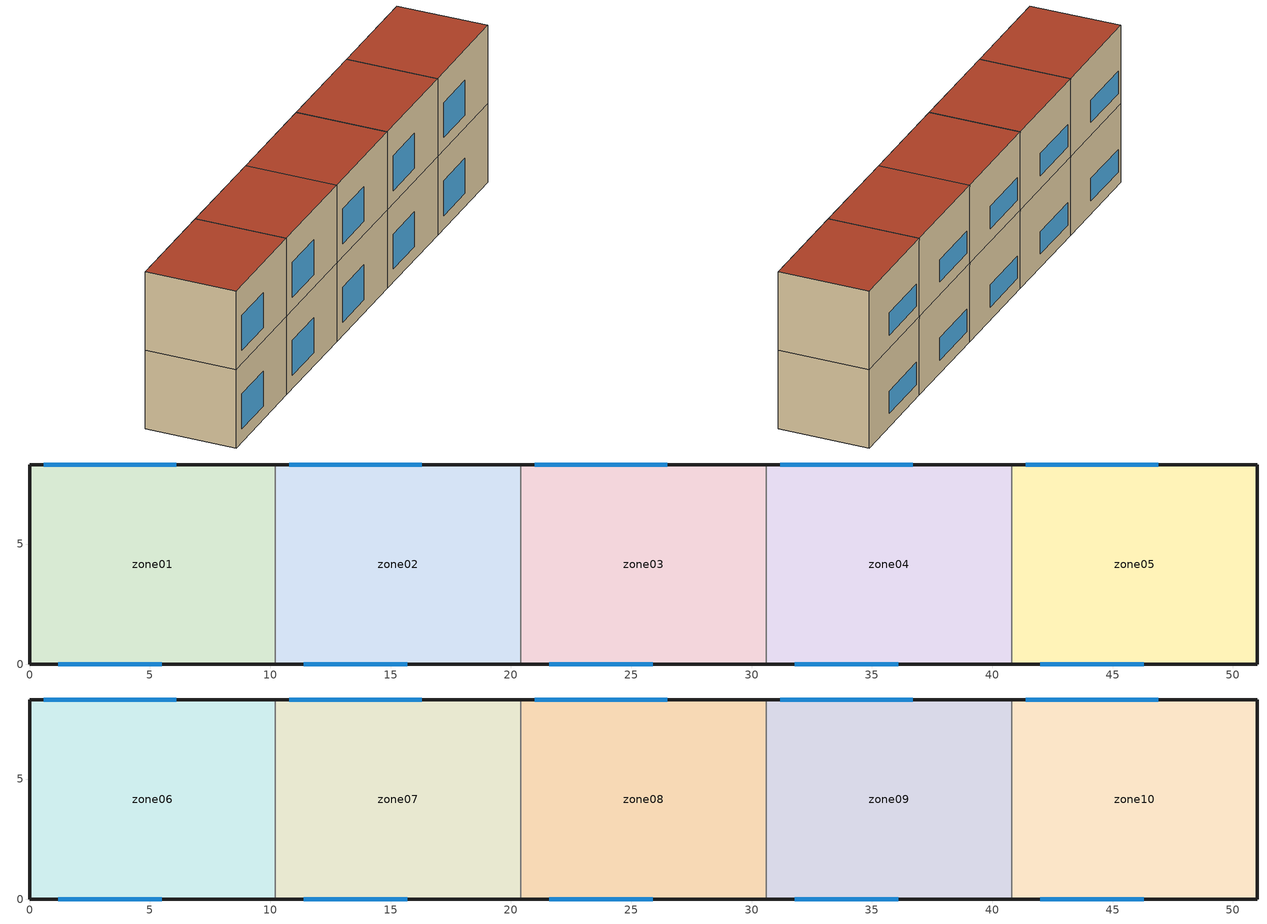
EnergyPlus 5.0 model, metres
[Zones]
zone01
 floor ground (GROUND_FLOOR): 0,0 0,8.3 10.2,8.3 10.2,0 z0
 wall outside (EXT_WALL): 10.2,8.3 0,8.3 0,0 10.2,0 z0:7.4
 wall to zone02 (ADJ_WALL): 10.2,0 10.2,8.3 z0:7.4
 window (EXT_WINDOW1): 1.2,0 5.5,0 z1.25:4.55; 6.1,8.3 0.6,8.3 z1.25:3.35
 ceiling to zone06 (ADJ_CEILING): 10.2,0 10.2,8.3 0,8.3 0,0 z7.4
zone02
 floor ground (GROUND_FLOOR): 10.2,0 10.2,8.3 20.4,8.3 20.4,0 z0
 wall outside (EXT_WALL): 20.4,8.3 10.2,8.3 / 10.2,0 20.4,0 z0:7.4
 wall to zone03 (ADJ_WALL): 20.4,0 20.4,8.3 z0:7.4
 wall to zone01 (ADJ_WALL): 10.2,8.3 10.2,0 z0:7.4
 window (EXT_WINDOW1): 11.4,0 15.7,0 z1.25:4.55; 16.3,8.3 10.8,8.3 z1.25:3.35
 ceiling to zone07 (ADJ_CEILING): 20.4,0 20.4,8.3 10.2,8.3 10.2,0 z7.4
zone03
 floor ground (GROUND_FLOOR): 20.4,0 20.4,8.3 30.6,8.3 30.6,0 z0
 wall outside (EXT_WALL): 30.6,8.3 20.4,8.3 / 20.4,0 30.6,0 z0:7.4
 wall to zone04 (ADJ_WALL): 30.6,0 30.6,8.3 z0:7.4
 wall to zone02 (ADJ_WALL): 20.4,8.3 20.4,0 z0:7.4
 window (EXT_WINDOW1): 21.6,0 25.9,0 z1.25:4.55; 26.5,8.3 21,8.3 z1.25:3.35
 ceiling to zone08 (ADJ_CEILING): 30.6,0 30.6,8.3 20.4,8.3 20.4,0 z7.4
zone04
 floor ground (GROUND_FLOOR): 30.6,0 30.6,8.3 40.8,8.3 40.8,0 z0
 wall outside (EXT_WALL): 40.8,8.3 30.6,8.3 / 30.6,0 40.8,0 z0:7.4
 wall to zone05 (ADJ_WALL): 40.8,0 40.8,8.3 z0:7.4
 wall to zone03 (ADJ_WALL): 30.6,8.3 30.6,0 z0:7.4
 window (EXT_WINDOW1): 31.8,0 36.1,0 z1.25:4.55; 36.7,8.3 31.2,8.3 z1.25:3.35
 ceiling to zone09 (ADJ_CEILING): 40.8,0 40.8,8.3 30.6,8.3 30.6,0 z7.4
zone05
 floor ground (GROUND_FLOOR): 40.8,0 40.8,8.3 51,8.3 51,0 z0
 wall outside (EXT_WALL): 40.8,0 51,0 51,8.3 40.8,8.3 z0:7.4
 wall to zone04 (ADJ_WALL): 40.8,8.3 40.8,0 z0:7.4
 window (EXT_WINDOW1): 42,0 46.3,0 z1.25:4.55; 46.9,8.3 41.4,8.3 z1.25:3.35
 ceiling to zone10 (ADJ_CEILING): 51,0 51,8.3 40.8,8.3 40.8,0 z7.4
zone06
 floor to zone01 (ADJ_CEILING): 0,0 0,8.3 10.2,8.3 10.2,0 z7.4
 wall outside (EXT_WALL): 10.2,8.3 0,8.3 0,0 10.2,0 z7.4:14.8
 wall to zone07 (ADJ_WALL): 10.2,0 10.2,8.3 z7.4:14.8
 window (EXT_WINDOW1): 1.2,0 5.5,0 z8.65:11.95; 6.1,8.3 0.6,8.3 z8.65:10.75
 roof outside (EXT_ROOF): 10.2,0 10.2,8.3 0,8.3 0,0 z14.8
zone07
 floor to zone02 (ADJ_CEILING): 10.2,0 10.2,8.3 20.4,8.3 20.4,0 z7.4
 wall outside (EXT_WALL): 20.4,8.3 10.2,8.3 / 10.2,0 20.4,0 z7.4:14.8
 wall to zone08 (ADJ_WALL): 20.4,0 20.4,8.3 z7.4:14.8
 wall to zone06 (ADJ_WALL): 10.2,8.3 10.2,0 z7.4:14.8
 window (EXT_WINDOW1): 11.4,0 15.7,0 z8.65:11.95; 16.3,8.3 10.8,8.3 z8.65:10.75
 roof outside (EXT_ROOF): 20.4,0 20.4,8.3 10.2,8.3 10.2,0 z14.8
zone08
 floor to zone03 (ADJ_CEILING): 20.4,0 20.4,8.3 30.6,8.3 30.6,0 z7.4
 wall outside (EXT_WALL): 30.6,8.3 20.4,8.3 / 20.4,0 30.6,0 z7.4:14.8
 wall to zone09 (ADJ_WALL): 30.6,0 30.6,8.3 z7.4:14.8
 wall to zone07 (ADJ_WALL): 20.4,8.3 20.4,0 z7.4:14.8
 window (EXT_WINDOW1): 21.6,0 25.9,0 z8.65:11.95; 26.5,8.3 21,8.3 z8.65:10.75
 roof outside (EXT_ROOF): 30.6,0 30.6,8.3 20.4,8.3 20.4,0 z14.8
zone09
 floor to zone04 (ADJ_CEILING): 30.6,0 30.6,8.3 40.8,8.3 40.8,0 z7.4
 wall outside (EXT_WALL): 40.8,8.3 30.6,8.3 / 30.6,0 40.8,0 z7.4:14.8
 wall to zone10 (ADJ_WALL): 40.8,0 40.8,8.3 z7.4:14.8
 wall to zone08 (ADJ_WALL): 30.6,8.3 30.6,0 z7.4:14.8
 window (EXT_WINDOW1): 31.8,0 36.1,0 z8.65:11.95; 36.7,8.3 31.2,8.3 z8.65:10.75
 roof outside (EXT_ROOF): 40.8,0 40.8,8.3 30.6,8.3 30.6,0 z14.8
zone10
 floor to zone05 (ADJ_CEILING): 40.8,0 40.8,8.3 51,8.3 51,0 z7.4
 wall outside (EXT_WALL): 40.8,0 51,0 51,8.3 40.8,8.3 z7.4:14.8
 wall to zone09 (ADJ_WALL): 40.8,8.3 40.8,0 z7.4:14.8
 window (EXT_WINDOW1): 42,0 46.3,0 z8.65:11.95; 46.9,8.3 41.4,8.3 z8.65:10.75
 roof outside (EXT_ROOF): 51,0 51,8.3 40.8,8.3 40.8,0 z14.8
[Building]
zone03: North Axis {deg}=0; Terrain=City; Loads Convergence Tolerance Value=0; Temperature Convergence Tolerance Value {deltaC}=0; Solar Distribution=FullInteriorAndExterior; Maximum Number of Warmup Days=0
[Site:Location]
not used: Latitude {deg}=0; Longitude {deg}=0; Time Zone {hr}=0; Elevation {m}=0
[Construction]
GROUND_FLOOR; EXT_WALL; EXT_ROOF; ADJ_WALL; ADJ_CEILING; EXT_WINDOW1: 
[WindowProperty:ShadingControl]
ESHADE=0; ISHADE=INPUT 1*MAX_ISHADE : SHADECNTRL=ISHADE_INTERNAL
[SurfaceProperty:OtherSideCoefficients]
BOUNDARY=IDENTICAL; BOUNDARY=INPUT 1*TBOUNDARY; BOUNDARY=INPUT 1*TBOUNDARY_2; BOUNDARY=INPUT 1*TBOUNDARY_3; BOUNDARY=INPUT 1*TGROUND; BOUNDARY=20; BOUNDARY=15
[Zone]
zone01; zone02; zone03; zone04; zone05; zone06; zone07; zone08; zone09; zone10: 0, 0, 0, 0, , 1
